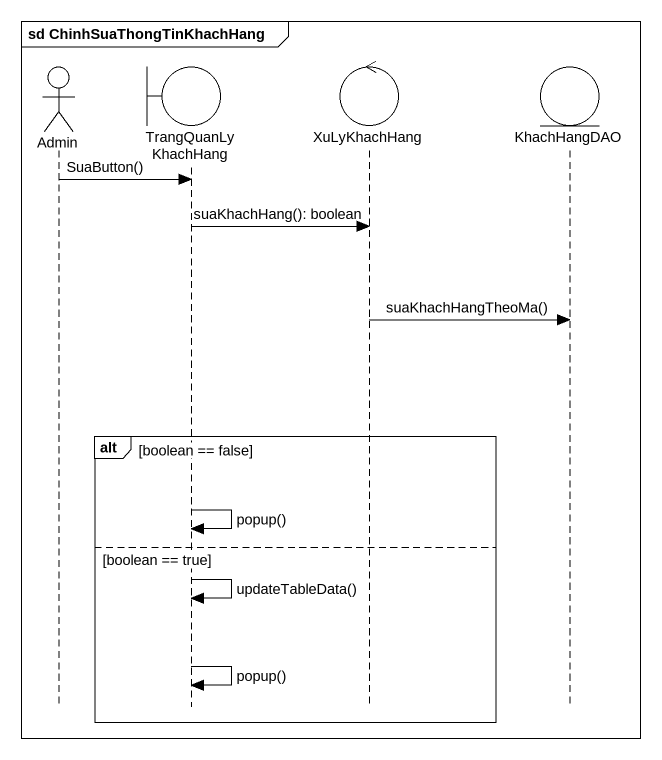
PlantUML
@startuml
mainframe sd ChinhSuaThongTinKhachHang
hide footbox
actor Admin
boundary TrangQuanLyKhachHang
control XuLyKhachHang
entity KhachHangDAO

Admin -> TrangQuanLyKhachHang : SuaButton()
TrangQuanLyKhachHang -> XuLyKhachHang : suaKhachHang(): boolean
XuLyKhachHang -> KhachHangDAO : suaKhachHangTheoMa()
alt boolean == false
  TrangQuanLyKhachHang -> TrangQuanLyKhachHang : popup()
else boolean == true
  TrangQuanLyKhachHang -> TrangQuanLyKhachHang : updateTableData()
  TrangQuanLyKhachHang -> TrangQuanLyKhachHang : popup()
end
@enduml
